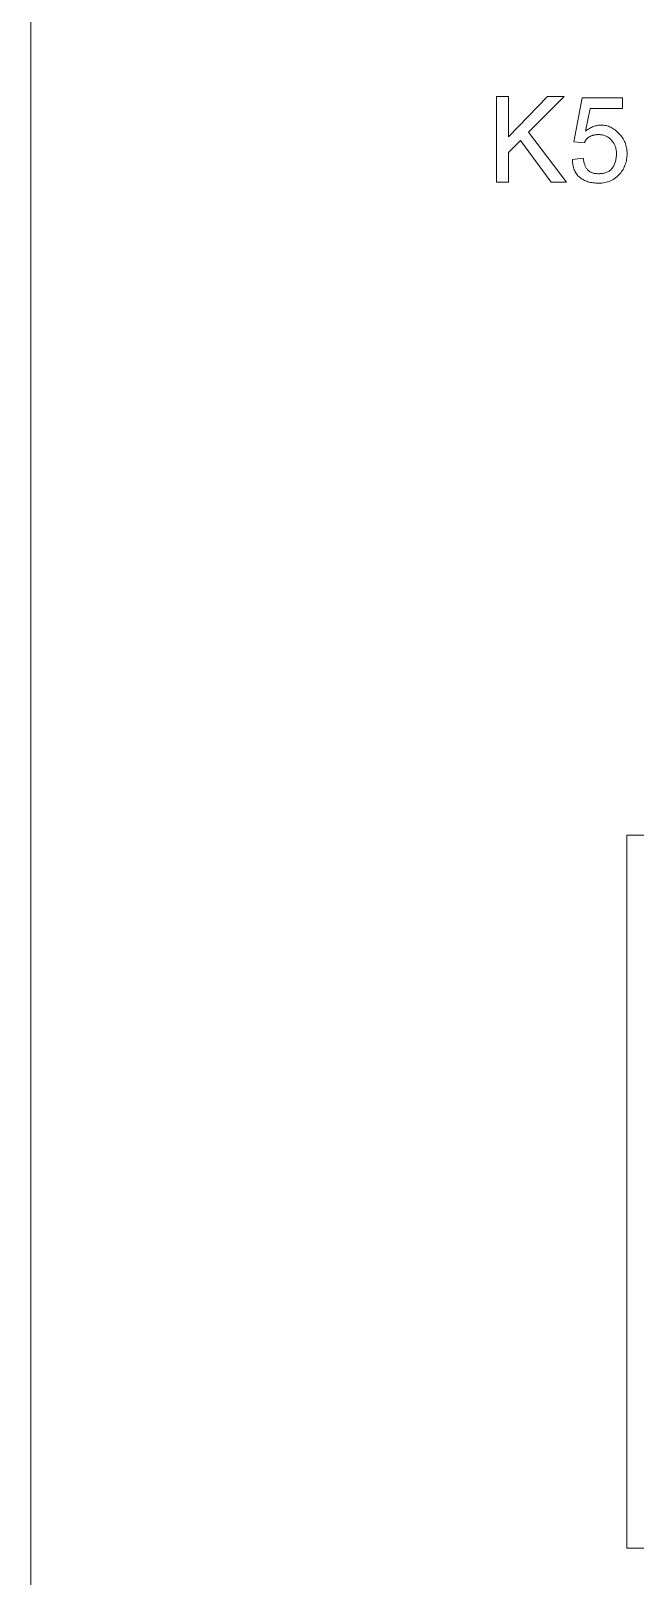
# Model space of a CAD drawing. Extents: x -194 to 239, y -574 to -265.
# Drawn here: x -108.28 to -103.81, y -326.84 to -315.4 of the extents above; entities that cross this region are included whole.
import ezdxf

# ---------------------------------------------------------------- set-up
doc = ezdxf.new("R2010")
doc.units = 0
doc.header["$LTSCALE"] = 0.5
doc.layers.get('0').update_dxf_attribs({"linetype": 'CONTINUOUS'})
doc.layers.add('VISIBLE', color=7, linetype='CONTINUOUS', lineweight=0)

msp = doc.modelspace()

# ---------------------------------------------------------------- linework, layer by layer
at = {"lineweight": 5}
msp.add_line((-108.28397, -335.57071), (-108.28397, -294.96893), dxfattribs=at)
at = {"layer": 'VISIBLE', "color": 7, "lineweight": 5}
for p, q in [((-104.83491, -315.8829), (-104.74706, -315.8829)), ((-104.83491, -316.5154), (-104.83491, -315.8829)), ((-104.74706, -315.8829), (-104.74706, -316.18158)), ((-104.74706, -316.18158), (-104.45716, -315.8829)), ((-104.33418, -315.8829), (-104.59772, -316.14644)), ((-104.45716, -315.8829), (-104.33418, -315.8829)), ((-104.2639, -316.21672), (-104.20241, -315.89168)), ((-104.20241, -315.89168), (-103.90372, -315.89168)), ((-103.90372, -315.89168), (-103.90372, -315.97075)), ((-104.14091, -315.97075), (-104.17605, -316.13766)), ((-103.90372, -315.97075), (-104.14091, -315.97075)), ((-104.59772, -316.14644), (-104.31661, -316.5154)), ((-104.17605, -316.13766), (-104.1684, -316.13234)), ((-104.1684, -316.13234), (-104.16082, -316.12736)), ((-104.16082, -316.12736), (-104.1533, -316.12273)), ((-104.1533, -316.12273), (-104.14585, -316.11844)), ((-104.14585, -316.11844), (-104.13848, -316.1145)), ((-104.1392, -316.17561), (-104.14283, -316.17746)), ((-104.13542, -316.1739), (-104.1392, -316.17561)), ((-104.13848, -316.1145), (-104.13117, -316.11089)), ((-104.13151, -316.17232), (-104.13542, -316.1739)), ((-104.12746, -316.17088), (-104.13151, -316.17232)), ((-104.13117, -316.11089), (-104.12393, -316.10763)), ((-104.12327, -316.16957), (-104.12746, -316.17088)), ((-104.12393, -316.10763), (-104.11675, -316.10472)), ((-104.11895, -316.1684), (-104.12327, -316.16957)), ((-104.11449, -316.16738), (-104.11895, -316.1684)), ((-104.11675, -316.10472), (-104.10965, -316.10214)), ((-104.10989, -316.16648), (-104.11449, -316.16738)), ((-104.10516, -316.16573), (-104.10989, -316.16648)), ((-104.10965, -316.10214), (-104.10262, -316.09991)), ((-104.10028, -316.16511), (-104.10516, -316.16573)), ((-104.10262, -316.09991), (-104.09565, -316.09802)), ((-104.09527, -316.16463), (-104.10028, -316.16511)), ((-104.09565, -316.09802), (-104.08875, -316.09648)), ((-104.09013, -316.16429), (-104.09527, -316.16463)), ((-104.08484, -316.16408), (-104.09013, -316.16429)), ((-104.08875, -316.09648), (-104.08192, -316.09528)), ((-104.07942, -316.16401), (-104.08484, -316.16408)), ((-104.08192, -316.09528), (-104.07516, -316.09442)), ((-104.07184, -316.16418), (-104.07942, -316.16401)), ((-104.07516, -316.09442), (-104.06847, -316.09391)), ((-104.06446, -316.1647), (-104.07184, -316.16418)), ((-104.06847, -316.09391), (-104.06185, -316.09373)), ((-104.05729, -316.16556), (-104.06446, -316.1647)), ((-104.06185, -316.09373), (-104.05207, -316.09397)), ((-104.05032, -316.16676), (-104.05729, -316.16556)), ((-104.05207, -316.09397), (-104.0425, -316.0947)), ((-104.04356, -316.1683), (-104.05032, -316.16676)), ((-104.03701, -316.17019), (-104.04356, -316.1683)), ((-104.0425, -316.0947), (-104.03313, -316.0959)), ((-104.03066, -316.17242), (-104.03701, -316.17019)), ((-104.03313, -316.0959), (-104.02397, -316.09758)), ((-104.02451, -316.17499), (-104.03066, -316.17242)), ((-104.01858, -316.17791), (-104.02451, -316.17499)), ((-104.02397, -316.09758), (-104.01501, -316.09974)), ((-104.01501, -316.09974), (-104.00626, -316.10238)), ((-104.00626, -316.10238), (-103.99771, -316.1055)), ((-103.99771, -316.1055), (-103.98938, -316.10911)), ((-103.98938, -316.10911), (-103.98124, -316.11319)), ((-103.98124, -316.11319), (-103.97332, -316.11776)), ((-103.97332, -316.11776), (-103.96559, -316.1228)), ((-103.96559, -316.1228), (-103.95808, -316.12832)), ((-103.95808, -316.12832), (-103.95077, -316.13433)), ((-103.95077, -316.13433), (-103.94367, -316.14082)), ((-103.94367, -316.14082), (-103.93677, -316.14778)), ((-103.93677, -316.14778), (-103.93008, -316.15523)), ((-103.93008, -316.15523), (-103.92263, -316.16302)), ((-103.92263, -316.16302), (-103.91567, -316.17101)), ((-103.91567, -316.17101), (-103.90918, -316.17921)), ((-104.65921, -316.20794), (-104.74706, -316.29578)), ((-104.43081, -316.5154), (-104.65921, -316.20794)), ((-104.18484, -316.22551), (-104.2639, -316.21672)), ((-104.18367, -316.22225), (-104.18484, -316.22551)), ((-104.18237, -316.21905), (-104.18367, -316.22225)), ((-104.18092, -316.21593), (-104.18237, -316.21905)), ((-104.17935, -316.21288), (-104.18092, -316.21593)), ((-104.17763, -316.20989), (-104.17935, -316.21288)), ((-104.17578, -316.20698), (-104.17763, -316.20989)), ((-104.17379, -316.20413), (-104.17578, -316.20698)), ((-104.17166, -316.20135), (-104.17379, -316.20413)), ((-104.16939, -316.19864), (-104.17166, -316.20135)), ((-104.16699, -316.19599), (-104.16939, -316.19864)), ((-104.16445, -316.19342), (-104.16699, -316.19599)), ((-104.16178, -316.19092), (-104.16445, -316.19342)), ((-104.15896, -316.18848), (-104.16178, -316.19092)), ((-104.15601, -316.18611), (-104.15896, -316.18848)), ((-104.15292, -316.18381), (-104.15601, -316.18611)), ((-104.1497, -316.18158), (-104.15292, -316.18381)), ((-104.14633, -316.17945), (-104.1497, -316.18158)), ((-104.14283, -316.17746), (-104.14633, -316.17945)), ((-104.01285, -316.18117), (-104.01858, -316.17791)), ((-104.00732, -316.18477), (-104.01285, -316.18117)), ((-104.002, -316.18872), (-104.00732, -316.18477)), ((-103.99689, -316.19301), (-104.002, -316.18872)), ((-103.99198, -316.19764), (-103.99689, -316.19301)), ((-103.98728, -316.20262), (-103.99198, -316.19764)), ((-103.98279, -316.20794), (-103.98728, -316.20262)), ((-103.97853, -316.21243), (-103.98279, -316.20794)), ((-103.97455, -316.21713), (-103.97853, -316.21243)), ((-103.97085, -316.22204), (-103.97455, -316.21713)), ((-103.96741, -316.22715), (-103.97085, -316.22204)), ((-103.96426, -316.23247), (-103.96741, -316.22715)), ((-103.96137, -316.238), (-103.96426, -316.23247)), ((-103.95877, -316.24373), (-103.96137, -316.238)), ((-103.95643, -316.24966), (-103.95877, -316.24373)), ((-103.95437, -316.25581), (-103.95643, -316.24966)), ((-103.95259, -316.26215), (-103.95437, -316.25581)), ((-103.95108, -316.26871), (-103.95259, -316.26215)), ((-103.94984, -316.27547), (-103.95108, -316.26871)), ((-103.94888, -316.28244), (-103.94984, -316.27547)), ((-103.9482, -316.28961), (-103.94888, -316.28244)), ((-103.94779, -316.29698), (-103.9482, -316.28961)), ((-103.90918, -316.17921), (-103.90317, -316.18762)), ((-103.90317, -316.18762), (-103.89765, -316.19623)), ((-103.89765, -316.19623), (-103.89261, -316.20505)), ((-103.89261, -316.20505), (-103.88804, -316.21408)), ((-103.88804, -316.21408), (-103.88396, -316.22331)), ((-103.88396, -316.22331), (-103.88036, -316.23275)), ((-103.88036, -316.23275), (-103.87723, -316.24239)), ((-103.87723, -316.24239), (-103.87459, -316.25224)), ((-103.87459, -316.25224), (-103.87243, -316.26229)), ((-103.87243, -316.26229), (-103.87075, -316.27255)), ((-103.87075, -316.27255), (-103.86955, -316.28302)), ((-103.86955, -316.28302), (-103.86883, -316.29369)), ((-104.74706, -316.29578), (-104.74706, -316.5154)), ((-104.27268, -316.34849), (-104.19362, -316.33971)), ((-104.27248, -316.3593), (-104.27268, -316.34849)), ((-104.27186, -316.36977), (-104.27248, -316.3593)), ((-104.27083, -316.37989), (-104.27186, -316.36977)), ((-104.26939, -316.38967), (-104.27083, -316.37989)), ((-104.26754, -316.39911), (-104.26939, -316.38967)), ((-104.26527, -316.4082), (-104.26754, -316.39911)), ((-104.19362, -316.33971), (-104.19245, -316.34726)), ((-104.19245, -316.34726), (-104.19115, -316.35453)), ((-104.19115, -316.35453), (-104.18971, -316.36153)), ((-104.18971, -316.36153), (-104.18813, -316.36826)), ((-104.18813, -316.36826), (-104.18641, -316.37471)), ((-104.18641, -316.37471), (-104.18456, -316.38089)), ((-104.18456, -316.38089), (-104.18257, -316.38679)), ((-104.18257, -316.38679), (-104.18044, -316.39242)), ((-104.18044, -316.39242), (-104.17818, -316.39777)), ((-104.17818, -316.39777), (-104.17578, -316.40285)), ((-104.17578, -316.40285), (-104.17324, -316.40765)), ((-103.97455, -316.40738), (-103.97085, -316.40137)), ((-103.97085, -316.40137), (-103.96741, -316.39516)), ((-103.96741, -316.39516), (-103.96426, -316.38874)), ((-103.96426, -316.38874), (-103.96137, -316.38212)), ((-103.96137, -316.38212), (-103.95877, -316.37529)), ((-103.95877, -316.37529), (-103.95643, -316.36826)), ((-103.95643, -316.36826), (-103.95437, -316.36102)), ((-103.95437, -316.36102), (-103.95259, -316.35357)), ((-103.95259, -316.35357), (-103.95108, -316.34592)), ((-103.95108, -316.34592), (-103.94984, -316.33806)), ((-103.94984, -316.33806), (-103.94888, -316.33)), ((-103.94888, -316.33), (-103.9482, -316.32173)), ((-103.9482, -316.32173), (-103.94779, -316.31325)), ((-103.94765, -316.30457), (-103.94779, -316.29698)), ((-103.94779, -316.31325), (-103.94765, -316.30457)), ((-103.88917, -316.40408), (-103.8935, -316.4129)), ((-103.88526, -316.39506), (-103.88917, -316.40408)), ((-103.88176, -316.38583), (-103.88526, -316.39506)), ((-103.87867, -316.37639), (-103.88176, -316.38583)), ((-103.876, -316.36675), (-103.87867, -316.37639)), ((-103.87373, -316.3569), (-103.876, -316.36675)), ((-103.87188, -316.34685), (-103.87373, -316.3569)), ((-103.87044, -316.33659), (-103.87188, -316.34685)), ((-103.86941, -316.32612), (-103.87044, -316.33659)), ((-103.86879, -316.31545), (-103.86941, -316.32612)), ((-103.86883, -316.29369), (-103.86858, -316.30457)), ((-103.86858, -316.30457), (-103.86879, -316.31545)), ((-104.74706, -316.5154), (-104.83491, -316.5154)), ((-104.31661, -316.5154), (-104.43081, -316.5154)), ((-104.2626, -316.41695), (-104.26527, -316.4082)), ((-104.25951, -316.42536), (-104.2626, -316.41695)), ((-104.25601, -316.43342), (-104.25951, -316.42536)), ((-104.25209, -316.44114), (-104.25601, -316.43342)), ((-104.24777, -316.44852), (-104.25209, -316.44114)), ((-104.24304, -316.45556), (-104.24777, -316.44852)), ((-104.23789, -316.46225), (-104.24304, -316.45556)), ((-104.23233, -316.4686), (-104.23789, -316.46225)), ((-104.22636, -316.4746), (-104.23233, -316.4686)), ((-104.21998, -316.48026), (-104.22636, -316.4746)), ((-104.21325, -316.48558), (-104.21998, -316.48026)), ((-104.20625, -316.49056), (-104.21325, -316.48558)), ((-104.19897, -316.49519), (-104.20625, -316.49056)), ((-104.19142, -316.49948), (-104.19897, -316.49519)), ((-104.1836, -316.50343), (-104.19142, -316.49948)), ((-104.1755, -316.50703), (-104.1836, -316.50343)), ((-104.16713, -316.51029), (-104.1755, -316.50703)), ((-104.17324, -316.40765), (-104.17056, -316.41218)), ((-104.17056, -316.41218), (-104.16775, -316.41644)), ((-104.16775, -316.41644), (-104.1648, -316.42042)), ((-104.15848, -316.51321), (-104.16713, -316.51029)), ((-104.1648, -316.42042), (-104.16171, -316.42412)), ((-104.16171, -316.42412), (-104.15848, -316.42756)), ((-104.15848, -316.42756), (-104.15508, -316.43075)), ((-104.14956, -316.51578), (-104.15848, -316.51321)), ((-104.15508, -316.43075), (-104.15148, -316.43373)), ((-104.15148, -316.43373), (-104.14767, -316.43651)), ((-104.14036, -316.51801), (-104.14956, -316.51578)), ((-104.14767, -316.43651), (-104.14366, -316.43909)), ((-104.14366, -316.43909), (-104.13944, -316.44145)), ((-104.13089, -316.5199), (-104.14036, -316.51801)), ((-104.13944, -316.44145), (-104.13501, -316.44362)), ((-104.13501, -316.44362), (-104.13038, -316.44557)), ((-104.13038, -316.44557), (-104.12554, -316.44732)), ((-104.12554, -316.44732), (-104.12049, -316.44887)), ((-104.12049, -316.44887), (-104.11524, -316.4502)), ((-104.11524, -316.4502), (-104.10979, -316.45134)), ((-104.10979, -316.45134), (-104.10413, -316.45226)), ((-104.10413, -316.45226), (-104.09826, -316.45298)), ((-104.09826, -316.45298), (-104.09218, -316.4535)), ((-104.09218, -316.4535), (-104.0859, -316.45381)), ((-104.0859, -316.45381), (-104.07942, -316.45391)), ((-104.07942, -316.45391), (-104.07184, -316.45377)), ((-104.07184, -316.45377), (-104.06446, -316.45336)), ((-104.06446, -316.45336), (-104.05729, -316.45267)), ((-104.05729, -316.45267), (-104.05032, -316.45171)), ((-104.05032, -316.45171), (-104.04356, -316.45048)), ((-104.04356, -316.45048), (-104.03701, -316.44897)), ((-104.03701, -316.44897), (-104.03066, -316.44718)), ((-104.02246, -316.51732), (-104.0333, -316.5198)), ((-104.03066, -316.44718), (-104.02451, -316.44512)), ((-104.02451, -316.44512), (-104.01858, -316.44279)), ((-104.01189, -316.5143), (-104.02246, -316.51732)), ((-104.01858, -316.44279), (-104.01285, -316.44018)), ((-104.01285, -316.44018), (-104.00732, -316.4373)), ((-104.00159, -316.51074), (-104.01189, -316.5143)), ((-104.00732, -316.4373), (-104.002, -316.43414)), ((-104.002, -316.43414), (-103.99689, -316.43071)), ((-103.99157, -316.50662), (-104.00159, -316.51074)), ((-103.99689, -316.43071), (-103.99198, -316.42701)), ((-103.99198, -316.42701), (-103.98728, -316.42303)), ((-103.98183, -316.50195), (-103.99157, -316.50662)), ((-103.98728, -316.42303), (-103.98279, -316.41877)), ((-103.98279, -316.41877), (-103.97853, -316.41318)), ((-103.97235, -316.49674), (-103.98183, -316.50195)), ((-103.97853, -316.41318), (-103.97455, -316.40738)), ((-103.96316, -316.49097), (-103.97235, -316.49674)), ((-103.95424, -316.48466), (-103.96316, -316.49097)), ((-103.94559, -316.47779), (-103.95424, -316.48466)), ((-103.93722, -316.47038), (-103.94559, -316.47779)), ((-103.92912, -316.46242), (-103.93722, -316.47038)), ((-103.92129, -316.45391), (-103.92912, -316.46242)), ((-103.91491, -316.44612), (-103.92129, -316.45391)), ((-103.90894, -316.43812), (-103.91491, -316.44612)), ((-103.90338, -316.42992), (-103.90894, -316.43812)), ((-103.89823, -316.42152), (-103.90338, -316.42992)), ((-103.8935, -316.4129), (-103.89823, -316.42152)), ((-104.12115, -316.52144), (-104.13089, -316.5199)), ((-104.11113, -316.52264), (-104.12115, -316.52144)), ((-104.10083, -316.5235), (-104.11113, -316.52264)), ((-104.09026, -316.52402), (-104.10083, -316.5235)), ((-104.07942, -316.52419), (-104.09026, -316.52402)), ((-104.06748, -316.52391), (-104.07942, -316.52419)), ((-104.05581, -316.52309), (-104.06748, -316.52391)), ((-104.04442, -316.52172), (-104.05581, -316.52309)), ((-104.0333, -316.5198), (-104.04442, -316.52172)), ((-103.87022, -321.35381), (-99.2055, -321.35381)), ((-103.87022, -326.63521), (-103.87022, -321.35381)), ((-99.2055, -326.63521), (-103.87022, -326.63521))]:
    msp.add_line(p, q, dxfattribs=at)

doc.saveas('drawing.dxf')
